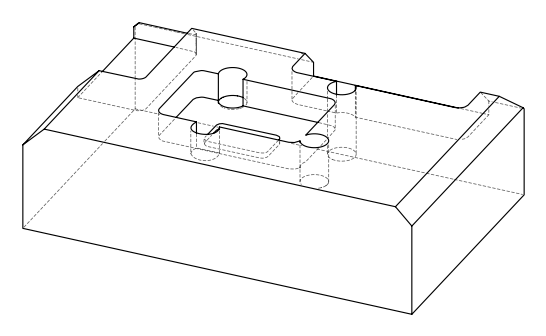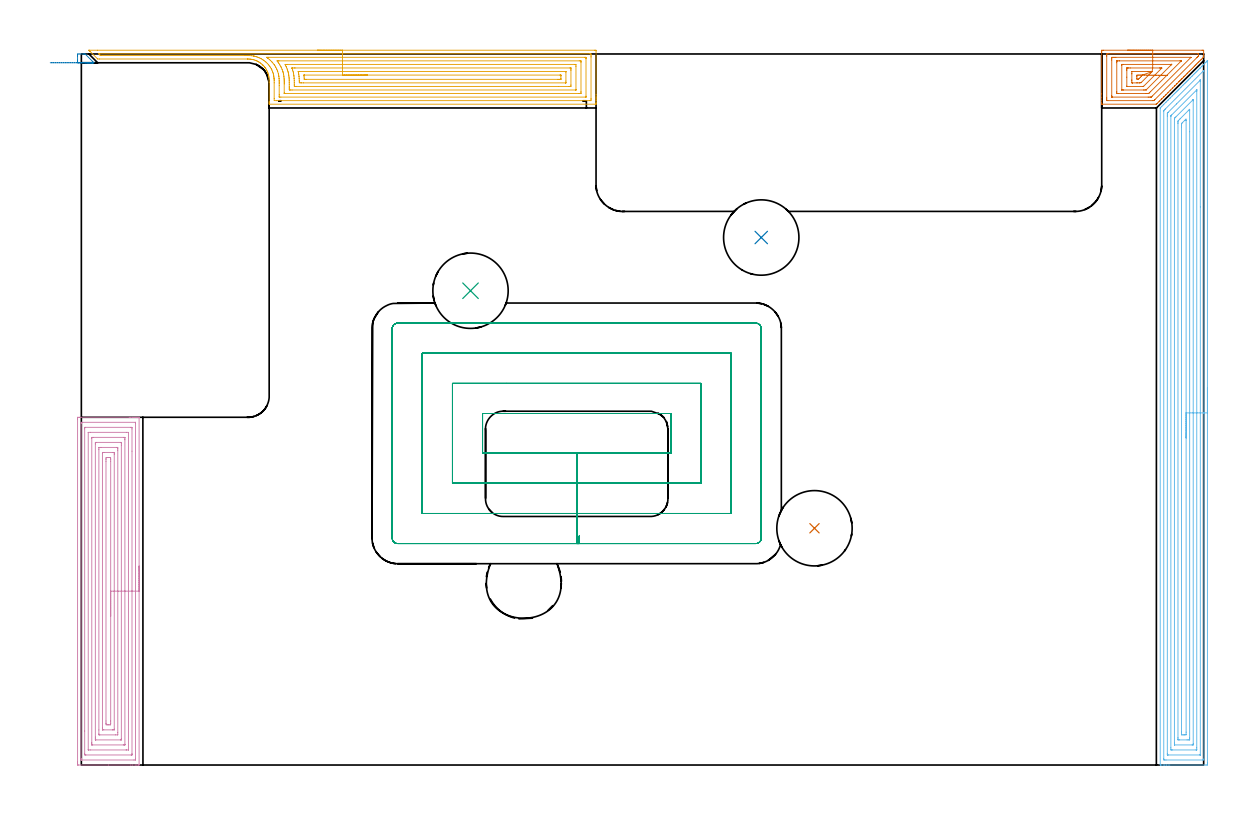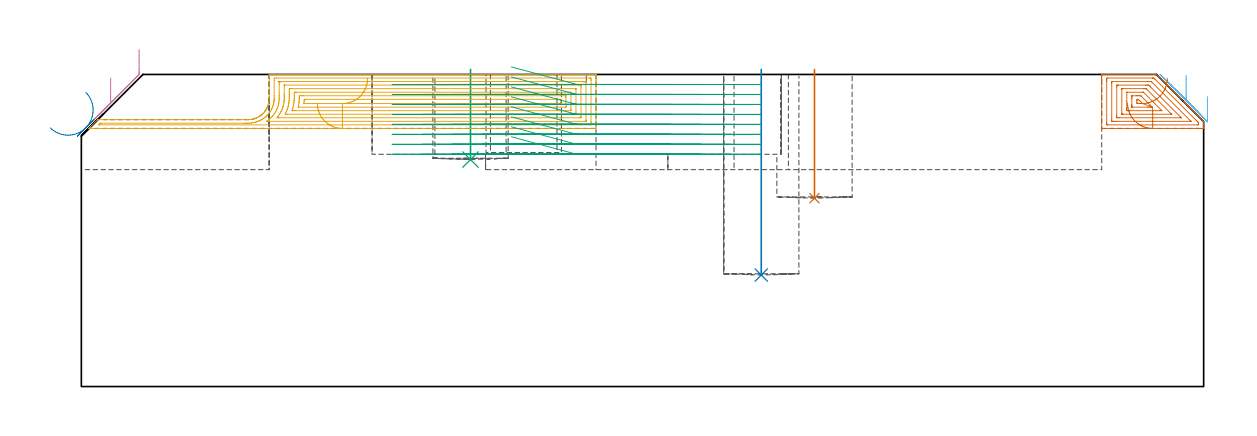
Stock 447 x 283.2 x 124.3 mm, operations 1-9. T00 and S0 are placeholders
(PLAN: 14 operations, 6 tool changes, 147.3 min)
(1 INDEXABLE_INSERT_DRILL_BLIND_HOLE_FROM_SOLID | STEP1POCKET | NXT0302_031 | 0.21 min | 34567 mm3)
(2 INDEXABLE_INSERT_DRILL_BLIND_HOLE_FROM_SOLID_1 | STEP1POCKET_1 | NXT0302_031 | 0.33 min | 56179 mm3)
(3 INDEXABLE_INSERT_DRILL_BLIND_HOLE_FROM_SOLID_2 | STEP1POCKET_2 | NXT0302_031 | 0.15 min | 23688 mm3)
(4 AREA_MILL | FG_CHAMFER_SURFACE | UGT0205_001 | 10.35 min | 44051 mm3)
(5 AREA_MILL_1 | FG_CHAMFER_SURFACE_1 | UGT0205_001 | 9.81 min | 46121 mm3)
(6 AREA_MILL_2 | FG_CHAMFER_SURFACE_2 | UGT0205_001 | 15.52 min | 49912 mm3)
(7 AREA_MILL_3 | FG_CHAMFER_SURFACE_3 | UGT0205_001 | 2.43 min | 8681 mm3)
(8 AREA_MILL_4 | FG_CHAMFER_SURFACE_4 | UGT0205_001 | 0.22 min | 632 mm3)
(9 MILL_OPEN_POCKET | POCKET_OPEN | NXT0201_012 | Follow Part, ap 4, ae 75% | 22.36 min | 528064 mm3)
(10 MILL_OPEN_POCKET_1 | POCKET_OPEN_1 | NXT0201_012 | Follow Part, ap 4, ae 75% | 49.49 min | 470447 mm3)
(11 MILL_RECTANGULAR_POCKET | POCKET_RECTANGULAR_STRAIGHT | NXT0201_011 | Follow Part, ap 3, ae 75% | 2.08 min | 18309 mm3)
(12 MILL_SLOT | SLOT_PARTIAL_RECTANGULAR | NXT0201_012 | Follow Part, ap 4, ae 75% | 33.11 min | 387319 mm3)
(13 MILL_BLIND_HOLE_FROM_SOLID_MATERIAL | STEP1POCKET_3 | UGT0201_094 | Spiral | 1.11 min | 17353 mm3)
(14 BORE_BLIND_HOLE | STEP1POCKET_3 | NXT0332_004 | 0.13 min | 24 mm3)
(TOOL NXT0302_031 | Index. Insert Drill 30mm [880-D3000L32-05] | D30 PA176 FL150 Z2)
(TOOL UGT0205_001 | Chamfer Mill 20 x 3 x 45 deg. | D20 FL50 Z2)
(TOOL NXT0201_012 | ENDMILL 16mm [2P460-1600-NA 1630] | D16 FL38 Z6)
(TOOL NXT0201_011 | ENDMILL 12mm [2P460-1200-NA 1630] | D12 FL38 Z6)
(TOOL UGT0201_094 | End mill 20 mm | D20 FL38 Z4)
(TOOL NXT0332_004 | Bore 30mm [825-36TC06-A25] | D30)
(OP 1 INDEXABLE_INSERT_DRILL_BLIND_HOLE_FROM_SOLID)
G17 G21 G94 G90
T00 M6
G54
G17 G0 G90 X292. Y94.3 S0 M3
G43 Z134.3 H1
G94 G81 G98 Z75. F250. R126.3
G80
M5
M2
(OP 2 INDEXABLE_INSERT_DRILL_BLIND_HOLE_FROM_SOLID_1)
G17 G21 G94 G90
T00 M6
G54
G17 G0 G90 X270.8 Y210.1 S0 M3
G43 Z134.3 H1
G94 G81 G98 Z44.4 F250. R126.3
G80
M5
M2
(OP 3 INDEXABLE_INSERT_DRILL_BLIND_HOLE_FROM_SOLID_2)
G17 G21 G94 G90
T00 M6
G54
G17 G0 G90 X155. Y188.9 S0 M3
G43 Z134.3 H1
G94 G81 G98 Z90.4 F250. R126.3
G80
M5
M2
(OP 4 AREA_MILL)
G17 G21 G94 G90
T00 M6
G54
G17 G0 G90 X23. Y79.25 S1061 M3
G43 Z134.3 H0
G94 G1 Y79.212 Z133.428 F250.
Y79.098 Z132.563
Y78.909 Z131.712
Y78.647 Z130.88
Y78.313 Z130.074
Y77.91 Z129.3
Y77.441 Z128.564
Y76.91 Z127.872
Y76.321 Z127.229
Y75.678 Z126.639
Y74.986 Z126.108
Y74.25 Z125.64
Y73.476 Z125.237
Y72.67 Z124.903
Y71.838 Z124.641
Y70.986 Z124.452
Y70.122 Z124.338
Y69.25 Z124.3
Y0.148
X22.997 Y0.01 Z124.288
X22.943 Y0.006 Z124.234
X22.583 Y0. Z123.882
X22.073 Z123.372
X21.478 Z122.774
X20.287 Z121.584
X19.69 Z120.984
X10.75 Z112.047
X-1.103 Z100.194
X-1.465 Y0.003 Z99.832
X-1.491 Y0.007 Z99.806
X-1.497 Y0.594 Z99.803
X-1.5 Y1.22 Z99.8
Y137.64
X-1.498 Y137.906 Z99.802
X-1.491 Y138.493 Z99.806
X-1.465 Y138.497 Z99.832
X-0.872 Y138.499 Z100.425
X-0.277 Y138.5 Z101.02
X19.095 Z120.39
X19.69 Z120.984
X20.287 Z121.584
X20.584 Z121.881
X21.181 Z122.478
X21.478 Z122.774
X22.073 Z123.372
X22.583 Z123.882
X22.943 Y138.493 Z124.234
X22.997 Y138.49 Z124.288
X23. Y138.352 Z124.3
Y69.25
X21.586 Z122.886
X21.585 Y2.377 Z122.885
X21.584 Y2.272 Z122.884
X21.579 Y2.164 Z122.879
X21.567 Y2.01 Z122.867
X21.478 Y2.007 Z122.778
X20.962 Y2.001 Z122.262
X0.022 Z101.322
X-0.032 Y2.002 Z101.268
X-0.065 Y2.006 Z101.235
X-0.077 Y2.009 Z101.223
X-0.08 Y2.057 Z101.22
X-0.085 Y2.27 Z101.215
X-0.086 Y2.377 Z101.214
Y2.484
X-0.085 Y136.123 Z101.215
X-0.084 Y136.228 Z101.216
X-0.079 Y136.336 Z101.221
X-0.067 Y136.49 Z101.233
X0.022 Y136.493 Z101.322
X0.538 Y136.499 Z101.838
X21.478 Z122.778
X21.532 Y136.498 Z122.832
X21.565 Y136.494 Z122.865
X21.577 Y136.491 Z122.877
X21.58 Y136.443 Z122.88
X21.585 Y136.23 Z122.885
X21.586 Y136.123 Z122.886
Y136.016
Y69.25
X20.172 Z121.472
X20.171 Y4.573 Z121.471
X20.169 Y4.161 Z121.469
X20.167 Y4.042 Z121.467
X20.165 Y4.019 Z121.465
X20.119 Y4.01 Z121.419
X20.012 Y4.005 Z121.312
X19.851 Y4. Z121.151
X1.81 Y4.001 Z103.11
X1.649 Y4.003 Z102.949
X1.335 Y4.011 Z102.635
X1.333 Y4.161 Z102.633
X1.329 Y4.64 Z102.629
X1.328 Y13.527 Z102.628
X1.329 Y133.927 Z102.629
X1.331 Y134.339 Z102.631
X1.333 Y134.458 Z102.633
X1.335 Y134.481 Z102.635
X1.381 Y134.49 Z102.681
X1.488 Y134.495 Z102.788
X1.649 Y134.5 Z102.949
X19.69 Y134.499 Z120.99
X19.851 Y134.497 Z121.151
X20.165 Y134.489 Z121.465
X20.167 Y134.339 Z121.467
X20.171 Y133.86 Z121.471
X20.172 Y125.003 Z121.472
Y69.25
X18.757 Z120.057
Y6.089
X18.754 Y6.037 Z120.054
X18.751 Y6.017 Z120.051
X18.733 Y6.007 Z120.033
X17.902 Y6. Z119.202
X17.846 Z119.146
X3.541 Z104.841
X2.759 Y6.01 Z104.059
X2.749 Y6.017 Z104.049
X2.746 Y6.036 Z104.046
X2.743 Y6.086 Z104.043
Y132.411
X2.746 Y132.463 Z104.046
X2.749 Y132.483 Z104.049
X2.767 Y132.493 Z104.067
X3.598 Y132.5 Z104.898
X3.654 Z104.954
X17.959 Z119.259
X18.74 Y132.49 Z120.04
X18.751 Y132.483 Z120.051
X18.754 Y132.464 Z120.054
X18.757 Y132.414 Z120.057
Y69.25
X17.343 Z118.643
Y8.285
X17.342 Y8.173 Z118.642
X17.34 Y8.085 Z118.64
X17.336 Y8.027 Z118.636
X17.332 Y8.009 Z118.632
X17.318 Y8.008 Z118.618
X17.008 Y8.003 Z118.308
X16.734 Y8. Z118.034
X4.492 Y8.001 Z105.792
X4.215 Y8.004 Z105.515
X4.176 Y8.01 Z105.476
X4.164 Y8.021 Z105.464
X4.162 Y8.056 Z105.462
X4.158 Y8.619 Z105.458
X4.157 Y8.953 Z105.457
Y130.215
X4.158 Y130.326 Z105.458
X4.16 Y130.415 Z105.46
X4.164 Y130.473 Z105.464
X4.168 Y130.491 Z105.468
X4.182 Y130.492 Z105.482
X4.492 Y130.497 Z105.792
X4.766 Y130.5 Z106.066
X17.008 Y130.499 Z118.308
X17.285 Y130.496 Z118.585
X17.324 Y130.49 Z118.624
X17.336 Y130.479 Z118.636
X17.338 Y130.444 Z118.638
X17.342 Y129.881 Z118.642
X17.343 Y129.547 Z118.643
Y69.25
X15.929 Z117.229
X15.928 Y10.587 Z117.228
X15.927 Y10.402 Z117.227
X15.923 Y10.049 Z117.223
X15.922 Y10.014 Z117.222
X15.865 Y10.009 Z117.165
X15.758 Y10.004 Z117.058
X15.623 Y10.001 Z116.923
X5.788 Z107.088
X5.627 Y10.007 Z106.927
X5.597 Y10.01 Z106.897
X5.578 Y10.018 Z106.878
X5.576 Y10.053 Z106.876
X5.573 Y10.216 Z106.873
X5.572 Y10.402 Z106.872
X5.571 Y11.109 Z106.871
X5.572 Y127.913 Z106.872
X5.573 Y128.098 Z106.873
X5.577 Y128.451 Z106.877
X5.578 Y128.486 Z106.878
X5.635 Y128.491 Z106.935
X5.742 Y128.496 Z107.042
X5.877 Y128.499 Z107.177
X15.712 Z117.012
X15.873 Y128.493 Z117.173
X15.903 Y128.49 Z117.203
X15.922 Y128.482 Z117.222
X15.924 Y128.447 Z117.224
X15.927 Y128.284 Z117.227
X15.928 Y128.098 Z117.228
X15.929 Y127.391 Z117.229
Y69.25
X14.515 Z115.815
X14.514 Y12.889 Z115.814
X14.508 Y12.185 Z115.808
X14.505 Y12.007 Z115.805
X14.326 Y12.004 Z115.626
X13.618 Y12. Z114.918
X7.359 Y12.001 Z108.659
X7.174 Y12.004 Z108.474
X6.995 Y12.01 Z108.295
X6.989 Y12.185 Z108.289
X6.986 Y12.372 Z108.286
X6.985 Y13.969 Z108.285
X6.986 Y125.611 Z108.286
X6.992 Y126.315 Z108.292
X6.995 Y126.493 Z108.295
X7.174 Y126.496 Z108.474
X7.882 Y126.5 Z109.182
X14.141 Y126.499 Z115.441
X14.326 Y126.496 Z115.626
X14.505 Y126.49 Z115.805
X14.511 Y126.315 Z115.811
X14.514 Y126.128 Z115.814
X14.515 Y125.423 Z115.815
Y69.25
X13.1 Z114.4
Y14.3
X13.098 Y14.112 Z114.398
X13.096 Y14.045 Z114.396
X13.094 Y14.014 Z114.394
X13.076 Y14.01 Z114.376
X12.969 Y14.006 Z114.269
X12.538 Y14. Z113.838
X12.506 Z113.806
X8.93 Z110.23
X8.531 Y14.004 Z109.831
X8.431 Y14.007 Z109.731
X8.41 Y14.01 Z109.71
X8.406 Y14.021 Z109.706
X8.403 Y14.055 Z109.703
X8.401 Y14.133 Z109.701
X8.4 Y14.529 Z109.7
Y14.86
Y124.2
X8.402 Y124.388 Z109.702
X8.404 Y124.455 Z109.704
X8.406 Y124.486 Z109.706
X8.424 Y124.49 Z109.724
X8.531 Y124.494 Z109.831
X8.962 Y124.5 Z110.262
X8.993 Z110.293
X12.57 Z113.87
X12.969 Y124.496 Z114.269
X13.069 Y124.493 Z114.369
X13.09 Y124.49 Z114.39
X13.094 Y124.479 Z114.394
X13.097 Y124.445 Z114.397
X13.099 Y124.367 Z114.399
X13.1 Y123.971 Z114.4
Y123.64
Y69.25
X11.686 Z112.986
Y17.535
X11.685 Y16.643 Z112.985
X11.684 Y16.604 Z112.984
X11.644 Y16.01 Z112.944
X11.392 Y16.003 Z112.692
X10.75 Y16.001 Z112.05
X10.5 Z111.8
X9.856 Y16.01 Z111.156
X9.817 Y16.643 Z111.117
X9.815 Y16.684 Z111.115
X9.814 Y17.535 Z111.114
Y120.965
X9.815 Y121.857 Z111.115
X9.816 Y121.896 Z111.116
X9.856 Y122.49 Z111.156
X10.108 Y122.497 Z111.408
X10.75 Y122.499 Z112.05
X11. Z112.3
X11.644 Y122.49 Z112.944
X11.683 Y121.857 Z112.983
X11.685 Y121.816 Z112.985
X11.686 Y120.965 Z112.986
Y69.25
Y68.378 Z113.024
Y67.513 Z113.138
Y66.662 Z113.327
Y65.83 Z113.589
Y65.024 Z113.923
Y64.25 Z114.326
Y63.514 Z114.795
Y62.822 Z115.326
Y62.179 Z115.915
Y61.59 Z116.558
Y61.058 Z117.25
Y60.59 Z117.986
Y60.187 Z118.76
Y59.853 Z119.566
Y59.591 Z120.398
Y59.402 Z121.25
Y59.288 Z122.115
Y59.25 Z122.986
G0 Z134.3
M5
M2
(OP 5 AREA_MILL_1)
G17 G21 G94 G90
T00 M6
G54
G17 G0 G90 X94. Y284.7 S1061 M3
G43 Z134.3 H0
Z112.8
G94 G1 X94.038 Z111.928 F250.
X94.152 Z111.064
X94.341 Z110.212
X94.603 Z109.38
X94.937 Z108.574
X95.34 Z107.8
X95.808 Z107.064
X96.34 Z106.372
X96.929 Z105.729
X97.572 Z105.14
X98.264 Z104.608
X99. Z104.14
X99.774 Z103.737
X100.58 Z103.403
X101.412 Z103.141
X102.263 Z102.952
X103.128 Z102.838
X104. Z102.8
X204.395
X204.748 Y284.697 Z102.802
X204.99 Y284.692 Z102.806
X205. Y284.446 Z103.051
Y267.005 Z120.49
Y266.404 Z121.09
Y265.831 Z121.666
Y265.516 Z121.98
Y264.944 Z122.553
Y264.628 Z122.867
Y263.997 Z123.502
Y263.584 Z123.915
X204.994 Y263.233 Z124.258
X204.99 Y263.203 Z124.288
X204.841 Y263.2 Z124.3
X74.997
X74.81 Y263.203 Z124.289
X74.801 Y263.437 Z124.057
X74.8 Y263.677 Z123.823
Y263.792 Z123.708
Y264.184 Z123.31
X74.799 Y272.007 Z115.491
X74.788 Y272.891 Z114.607
X74.731 Y273.775 Z113.723
X74.671 Y274.218 Z113.28
X74.637 Y274.394 Z113.104
X74.584 Y274.659 Z112.839
X74.551 Y274.79 Z112.708
X74.471 Y275.103 Z112.395
X74.33 Y275.542 Z111.954
X74.262 Y275.726 Z111.769
X74.197 Y275.902 Z111.597
X74.131 Y276.079 Z111.42
X74.054 Y276.254 Z111.245
X73.972 Y276.427 Z111.072
X73.737 Y276.874 Z110.626
X73.478 Y277.31 Z110.187
X73.351 Y277.501 Z109.994
X73.266 Y277.631 Z109.868
X73.239 Y277.671 Z109.828
X73.041 Y277.936 Z109.563
X72.917 Y278.089 Z109.41
X72.83 Y278.195 Z109.304
X72.348 Y278.727 Z108.771
X72.238 Y278.833 Z108.665
X72.163 Y278.905 Z108.593
X71.973 Y279.078 Z108.42
X71.456 Y279.501 Z107.996
X71.124 Y279.738 Z107.759
X70.981 Y279.831 Z107.664
X70.784 Y279.961 Z107.535
X70.565 Y280.089 Z107.408
X70.225 Y280.267 Z107.232
X70.122 Y280.321 Z107.178
X69.971 Y280.391 Z107.108
X69.673 Y280.527 Z106.969
X69.24 Y280.696 Z106.803
X68.781 Y280.853 Z106.646
X68.337 Y280.966 Z106.533
X67.89 Y281.059 Z106.439
X67.858 Y281.064 Z106.434
X67.445 Y281.127 Z106.372
X67.355 Y281.136 Z106.363
X66.998 Y281.169 Z106.326
X66.552 Y281.192 Z106.305
X66.226 Y281.197 Z106.3
X66.107 Y281.199
X7.174 Y281.2
X6.505 Y281.202 Z106.287
X6.373 Y281.326 Z106.172
X3.539 Y284.16 Z103.337
X3.351 Y284.349 Z103.151
X3.307 Y284.393 Z103.107
X3.096 Y284.604 Z102.895
X3.01 Y284.69 Z102.808
X3.009 Y284.697 Z102.801
X3.01 Y284.699 Z102.799
X3.243 Y284.7 Z102.8
X6.391
X104.
Y283.286 Z104.214
X202.61 Y283.285 Z104.215
X202.99 Y283.272 Z104.228
X202.997 Y282.887 Z104.613
X202.999 Y282.384 Z105.116
X203. Y281.997 Z105.503
X202.999 Y265.516 Z121.984
X202.998 Y265.131 Z122.369
X202.99 Y264.628 Z122.872
X202.624 Y264.615 Z122.885
X202.61
X77.674
X76.81 Y264.628 Z122.872
X76.8 Y265.498 Z122.002
X76.799 Y271.713 Z115.787
X76.792 Y272.608 Z114.892
X76.782 Y273.019 Z114.481
X76.75 Y273.506 Z113.994
X76.748 Y273.54 Z113.96
X76.702 Y273.984 Z113.516
X76.646 Y274.394 Z113.106
X76.62 Y274.555 Z112.945
X76.448 Y275.282 Z112.218
X76.308 Y275.753 Z111.747
X76.155 Y276.169 Z111.331
X75.889 Y276.827 Z110.673
X75.813 Y276.981 Z110.519
X75.773 Y277.057 Z110.443
X75.644 Y277.301 Z110.199
X75.256 Y277.945 Z109.555
X74.997 Y278.332 Z109.168
X74.608 Y278.833 Z108.667
X74.105 Y279.399 Z108.101
X73.787 Y279.721 Z107.779
X73.484 Y279.995 Z107.505
X73.212 Y280.218 Z107.282
X72.709 Y280.608 Z106.892
X72.32 Y280.875 Z106.625
X72.107 Y281.014 Z106.486
X71.638 Y281.286 Z106.214
X71.427 Y281.395 Z106.105
X71.224 Y281.496 Z106.004
X70.752 Y281.711 Z105.789
X70.535 Y281.8 Z105.7
X70.04 Y281.988 Z105.512
X69.642 Y282.122 Z105.378
X69.27 Y282.225 Z105.275
X68.788 Y282.347 Z105.153
X68.766 Y282.351 Z105.149
X68.75 Y282.355 Z105.145
X68.607 Y282.384 Z105.116
X67.858 Y282.504 Z104.996
X67.72 Y282.521 Z104.979
X66.965 Y282.584 Z104.916
X66.754 Y282.594 Z104.906
X66.073 Y282.609 Z104.891
X65.844 Y282.612 Z104.888
X65.18 Y282.613 Z104.887
X64.95 Y282.614 Z104.886
X7.835 Y282.615 Z104.885
X7.67 Y282.616 Z104.884
X7.588 Y282.619 Z104.881
X7.551 Y282.621 Z104.879
X7.482 Y282.68 Z104.82
X7.174 Y282.981 Z104.519
X6.89 Y283.272 Z104.228
X7.161 Y283.285 Z104.215
X7.174
X104. Y283.286 Z104.214
Y281.872 Z105.628
X200.449 Y281.871 Z105.629
X200.826 Y281.869 Z105.631
X200.951 Y281.867 Z105.633
X200.987 Y281.865 Z105.635
X200.992 Y281.785 Z105.715
X200.997 Y281.67 Z105.83
X200.999 Y281.496 Z106.004
X201. Y281.323 Z106.177
X200.999 Y266.404 Z121.096
X200.998 Y266.233 Z121.267
X200.99 Y266.058 Z121.442
X200.982 Y266.034 Z121.466
X200.966 Y266.033 Z121.467
X200.92 Y266.03 Z121.47
X200.826 Y266.029 Z121.471
X79.459
X78.942 Y266.031 Z121.469
X78.836 Y266.033 Z121.467
X78.82 Y266.035 Z121.465
X78.81 Y266.068 Z121.432
X78.803 Y266.169 Z121.331
X78.801 Y266.404 Z121.096
X78.8 Y267.059 Z120.441
Y270.611 Z116.889
X78.799 Y271.499 Z116.001
X78.798 Y271.73 Z115.77
X78.792 Y272.394 Z115.106
X78.786 Y272.618 Z114.882
X78.761 Y273.313 Z114.187
X78.746 Y273.506 Z113.994
X78.676 Y274.285 Z113.215
X78.659 Y274.394 Z113.106
X78.567 Y274.918 Z112.582
X78.482 Y275.282 Z112.218
X78.456 Y275.392 Z112.108
X78.217 Y276.169 Z111.331
X78.074 Y276.568 Z110.932
X77.87 Y277.057 Z110.443
X77.674 Y277.49 Z110.01
X77.422 Y277.945 Z109.555
X77.085 Y278.531 Z108.969
X76.881 Y278.833 Z108.667
X76.782 Y278.975 Z108.525
X76.181 Y279.721 Z107.779
X75.889 Y280.048 Z107.452
X75.344 Y280.608 Z106.892
X74.997 Y280.92 Z106.58
X74.274 Y281.496 Z106.004
X74.105 Y281.626 Z105.874
X73.777 Y281.865 Z105.635
X73.821 Y281.867 Z105.633
X73.935 Y281.87 Z105.63
X74.105 Y281.871 Z105.629
X74.62 Y281.872 Z105.628
X104.
Y280.457 Z107.043
X198.301
X198.922 Y280.451 Z107.049
X198.99 Y280.45 Z107.05
X198.993 Y280.357 Z107.143
X198.997 Y280.159 Z107.341
X199. Y279.761 Z107.739
Y268.179 Z119.321
X198.995 Y267.756 Z119.744
X198.99 Y267.544 Z119.956
X198.985 Y267.449 Z120.051
X198.884 Y267.447 Z120.053
X198.148 Y267.443 Z120.057
X197.996
X81.091
X80.873 Y267.447 Z120.053
X80.822 Y267.45 Z120.05
X80.809 Y267.455 Z120.045
X80.806 Y267.472 Z120.028
X80.803 Y267.515 Z119.985
X80.8 Y267.733 Z119.767
X80.799 Y271.285 Z116.215
X80.797 Y271.73 Z115.77
X80.794 Y272.178 Z115.322
X80.784 Y272.618 Z114.882
X80.77 Y273.09 Z114.41
X80.744 Y273.506 Z113.994
X80.702 Y274.045 Z113.455
X80.664 Y274.394 Z113.106
X80.548 Y275.086 Z112.414
X80.502 Y275.282 Z112.218
X80.351 Y275.896 Z111.604
X80.27 Y276.169 Z111.331
X80.235 Y276.286 Z111.214
X79.955 Y277.057 Z110.443
X79.668 Y277.737 Z109.763
X79.566 Y277.945 Z109.555
X79.459 Y278.155 Z109.345
X79.065 Y278.833 Z108.667
X78.876 Y279.147 Z108.353
X78.567 Y279.617 Z107.883
X78.487 Y279.721 Z107.779
X78.195 Y280.09 Z107.41
X77.935 Y280.451 Z107.049
X78.011 Y280.453 Z107.047
X78.196 Y280.455 Z107.045
X78.567 Y280.457 Z107.043
X78.718
X104.
Y279.043 Z108.457
X196.364 Y279.042 Z108.458
X196.575 Y279.041 Z108.459
X196.988 Y279.036 Z108.464
X196.991 Y278.833 Z108.667
X196.999 Y278.201 Z109.299
Y269.067 Z118.433
X196.997 Y268.909 Z118.591
X196.994 Y268.87 Z118.63
X196.991 Y268.866 Z118.634
X196.977 Y268.863 Z118.637
X196.927 Y268.859 Z118.641
X196.786 Y268.858 Z118.642
X83.921 Y268.857 Z118.643
X83.238 Y268.858 Z118.642
X83.029 Y268.86 Z118.64
X82.827 Y268.864 Z118.636
X82.81 Y269.067 Z118.433
X82.803 Y269.292 Z118.208
X82.8 Y269.955 Z117.545
Y270.183 Z117.317
X82.799 Y271.071 Z116.429
X82.798 Y271.73 Z115.77
X82.797 Y271.961 Z115.539
X82.786 Y272.618 Z114.882
X82.78 Y272.865 Z114.635
X82.746 Y273.506 Z113.994
X82.728 Y273.806 Z113.694
X82.669 Y274.394 Z113.106
X82.611 Y274.81 Z112.69
X82.524 Y275.282 Z112.218
X82.371 Y275.935 Z111.565
X82.305 Y276.169 Z111.331
X82.136 Y276.741 Z110.759
X82.025 Y277.057 Z110.443
X81.964 Y277.229 Z110.271
X81.662 Y277.945 Z109.555
X81.532 Y278.239 Z109.261
X81.244 Y278.812 Z108.688
X81.218 Y278.858 Z108.642
X81.151 Y279.036 Z108.464
X81.244 Y279.037 Z108.463
X81.926 Y279.042 Z108.458
X104. Y279.043 Z108.457
Y277.629 Z109.871
X194.579 Y277.628 Z109.872
X194.898 Y277.627 Z109.873
X194.958 Y277.625 Z109.875
X194.983 Y277.622 Z109.878
X194.99 Y277.612 Z109.888
X194.997 Y277.53 Z109.97
X194.999 Y277.057 Z110.443
X195. Y276.638 Z110.862
X194.999 Y270.843 Z116.657
X194.996 Y270.428 Z117.072
X194.99 Y270.29 Z117.21
X194.865 Y270.278 Z117.222
X194.579 Y270.275 Z117.225
X194.26 Y270.272 Z117.228
X190.088 Y270.271 Z117.229
X85.706 Y270.272 Z117.228
X85.386 Y270.273 Z117.227
X84.813 Y270.278 Z117.222
X84.8 Y270.856 Z116.644
X84.799 Y271.744 Z115.756
X84.782 Y272.618 Z114.882
X84.758 Y273.451 Z114.049
X84.756 Y273.506 Z113.994
X84.752 Y273.567 Z113.933
X84.678 Y274.394 Z113.106
X84.663 Y274.544 Z112.956
X84.539 Y275.282 Z112.218
X84.475 Y275.618 Z111.882
X84.337 Y276.169 Z111.331
X84.156 Y276.823 Z110.677
X84.08 Y277.057 Z110.443
X83.921 Y277.531 Z109.969
X83.903 Y277.588 Z109.912
X83.901 Y277.601 Z109.899
X83.902 Y277.622 Z109.878
X83.921 Y277.623 Z109.877
X84.241 Y277.627 Z109.873
X84.813 Y277.629 Z109.871
X85.131
X104.
Y276.215 Z111.285
X192.794 Y276.214 Z111.286
X192.839
X192.93 Y276.211 Z111.289
X192.984 Y276.208 Z111.292
X192.99 Y276.197 Z111.303
X192.993 Y276.169 Z111.331
X192.999 Y275.966 Z111.534
X193. Y272.414 Z115.086
X192.997 Y271.73 Z115.77
X192.994 Y271.706 Z115.794
X192.991 Y271.697 Z115.803
X192.974 Y271.692 Z115.808
X192.885 Y271.687 Z115.813
X192.839 Y271.686 Z115.814
X88.428 Y271.685 Z115.815
X87.534 Y271.687 Z115.813
X87.491 Y271.689 Z115.811
X86.81 Y271.73 Z115.77
X86.793 Y272.424 Z115.076
X86.787 Y272.618 Z114.882
X86.762 Y273.343 Z114.157
X86.751 Y273.506 Z113.994
X86.693 Y274.3 Z113.2
X86.682 Y274.394 Z113.106
X86.598 Y275.055 Z112.445
X86.562 Y275.282 Z112.218
X86.554 Y275.326 Z112.174
X86.458 Y275.79 Z111.71
X86.38 Y276.169 Z111.331
X86.376 Y276.198 Z111.302
Y276.206 Z111.294
X86.417 Y276.209 Z111.291
X86.507 Y276.213 Z111.287
X86.553 Y276.215 Z111.285
X86.598
X104.
Y274.8 Z112.7
X190.601
X190.861 Y274.798 Z112.702
X190.975 Y274.795 Z112.705
X190.99 Y274.794 Z112.706
X190.993 Y274.774 Z112.726
X190.997 Y274.721 Z112.779
X190.999 Y274.615 Z112.885
X191. Y274.403 Z113.097
Y273.515 Z113.985
X190.998 Y273.286 Z114.214
X190.994 Y273.177 Z114.323
X190.99 Y273.123 Z114.377
X190.982 Y273.106 Z114.394
X190.934 Y273.105 Z114.395
X190.524 Y273.101 Z114.399
X190.117 Y273.1 Z114.4
X189.633
X89.684
X89.275
X88.788 Y273.103 Z114.397
X88.784 Y273.106 Z114.394
X88.776 Y273.115 Z114.385
X88.751 Y273.506 Z113.994
X88.713 Y274.065 Z113.435
X88.653 Y274.786 Z112.714
X88.659 Y274.794 Z112.706
X88.682 Y274.796 Z112.704
X88.73 Y274.799 Z112.701
X88.867 Y274.8 Z112.7
X104.
X104.872 Z112.738
X105.736 Z112.851
X106.588 Z113.04
X107.42 Z113.303
X108.226 Z113.636
X109. Z114.039
X109.736 Z114.508
X110.428 Z115.039
X111.071 Z115.628
X111.66 Z116.272
X112.191 Z116.964
X112.66 Z117.7
X113.063 Z118.473
X113.397 Z119.279
X113.659 Z120.111
X113.848 Z120.963
X113.962 Z121.828
X114. Z122.7
G0 Z134.3
M5
M2
(OP 6 AREA_MILL_2)
G17 G21 G94 G90
T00 M6
G54
G17 G0 G90 X448.5 Y150.25 S1061 M3
G43 Z134.3 H0
Z115.5
G94 G1 Y150.212 Z114.628 F250.
Y150.098 Z113.763
Y149.909 Z112.912
Y149.647 Z112.08
Y149.313 Z111.274
Y148.91 Z110.5
Y148.441 Z109.764
Y147.91 Z109.072
Y147.321 Z108.429
Y146.678 Z107.84
Y145.986 Z107.308
Y145.25 Z106.84
Y144.476 Z106.437
Y143.67 Z106.103
Y142.838 Z105.841
Y141.986 Z105.652
Y141.122 Z105.538
Y140.25 Z105.5
Y0.963
X448.499 Y0.603 Z105.501
X448.494 Y0.077 Z105.504
X448.492 Y0.008 Z105.506
X447.97 Y0. Z106.027
X433.491 Z120.504
X432.891 Z121.103
X432.316 Z121.68
X432.004 Z121.992
X431.429 Z122.567
X431.117 Z122.878
X430.073 Z123.926
X429.729 Y0.008 Z124.262
X429.703 Y0.01 Z124.288
X429.7 Y0.157 Z124.3
Y261.604
X429.704 Y261.695 Z124.289
X429.722 Y261.719 Z124.273
X429.914 Y261.914 Z124.086
X430.346 Y262.348 Z123.651
X430.942 Y262.943 Z123.057
X431.117 Y263.118 Z122.881
X431.835 Y263.835 Z122.165
X432.004 Y264.005 Z121.993
X432.727 Y264.727 Z121.272
X432.891 Y264.892 Z121.106
X433.619 Y265.62 Z120.38
X433.778 Y265.779 Z120.219
X434.511 Y266.512 Z119.488
X434.665 Y266.666 Z119.332
X435.103 Y267.103 Z118.897
X435.404 Y267.404 Z118.595
X435.552 Y267.553 Z118.445
X435.985 Y267.985 Z118.015
X436.296 Y268.296 Z117.703
X436.439 Y268.441 Z117.558
X436.856 Y268.856 Z117.144
X436.882 Y268.882 Z117.118
X437.188 Y269.189 Z116.81
X437.326 Y269.328 Z116.67
X437.728 Y269.728 Z116.272
X437.813 Y269.813 Z116.187
X438.08 Y270.081 Z115.918
X438.213 Y270.215 Z115.783
X438.6 Y270.6 Z115.4
X438.716 Y270.716 Z115.284
X438.973 Y270.973 Z115.026
X439.098 Y271.1 Z114.898
X439.471 Y271.471 Z114.529
X439.618 Y271.619 Z114.381
X439.865 Y271.866 Z114.133
X439.987 Y271.989 Z114.009
X440.343 Y272.343 Z113.657
X440.521 Y272.522 Z113.478
X440.757 Y272.758 Z113.241
X440.874 Y272.876 Z113.122
X441.214 Y273.214 Z112.785
X441.424 Y273.424 Z112.575
X441.649 Y273.65 Z112.349
X441.761 Y273.763 Z112.235
X442.327 Y274.327 Z111.672
X442.542 Y274.543 Z111.456
X442.648 Y274.65 Z111.348
X443.092 Y275.092 Z110.908
X443.535 Y275.537 Z110.461
X443.979 Y275.979 Z110.021
X444.422 Y276.424 Z109.574
X444.866 Y276.866 Z109.133
X445.309 Y277.311 Z108.687
X445.517 Y277.517 Z108.483
X445.572 Y277.572 Z108.427
X446.196 Y278.198 Z107.8
X446.409 Y278.409 Z107.59
X446.444 Y278.444 Z107.556
X447.083 Y279.085 Z106.913
X447.315 Y279.315 Z106.685
X447.97 Y279.972 Z106.026
X448.187 Y280.187 Z105.813
X448.414 Y280.415 Z105.585
X448.492 Y280.491 Z105.506
X448.497 Y280.492 Z105.501
X448.499 Y280.491 Z105.499
X448.5 Y140.25 Z105.5
X447.086 Z106.914
Y2.388
X447.083 Y2.01 Z106.917
X446.581 Y2.001 Z107.419
X432.004 Y2. Z121.996
X431.501 Y2.001 Z122.499
X431.117 Y2.01 Z122.883
X431.114 Y2.388 Z122.886
Y2.391
Y260.266
X431.117 Y260.655 Z122.883
X431.363 Y260.91 Z122.637
X431.608 Y261.158 Z122.392
X431.806 Y261.357 Z122.194
X446.777 Y276.327 Z107.223
X446.932 Y276.479 Z107.068
X447.083 Y276.621 Z106.917
X447.086 Y276.327 Z106.914
Y140.25
X445.672 Z108.328
X445.671 Y4.082 Z108.329
X445.67 Y4.036 Z108.33
X445.668 Y4.015 Z108.332
X445.666 Y4.011 Z108.334
X445.652 Y4.008 Z108.348
X445.48 Y4.001 Z108.52
X432.891 Z121.109
X432.719 Y4.005 Z121.281
X432.605 Y4.01 Z121.395
X432.535 Y4.016 Z121.465
X432.533 Y4.052 Z121.467
X432.531 Y4.173 Z121.469
X432.529 Y4.537 Z121.471
Y258.481
Y258.845
X432.533 Y259.373 Z121.467
X432.536 Y259.555 Z121.464
X432.545 Y259.634 Z121.455
X432.587 Y259.679 Z121.413
X432.891 Y259.99 Z121.109
X436.201 Y263.302 Z117.799
X445.659 Y272.758 Z108.341
X445.662 Z108.338
X445.665 Z108.335
X445.669 Y272.53 Z108.331
X445.671 Y272.394 Z108.329
X445.672 Y222.282 Z108.328
Y140.25
X444.257 Z109.743
Y6.85
X444.253 Y6.128 Z109.747
X444.25 Y6.023 Z109.75
X444.244 Y6.009 Z109.756
X444.221 Y6.006 Z109.779
X444.169 Y6.003 Z109.831
X443.958 Y6.001 Z110.042
X434.622 Y6. Z119.378
X434.228 Y6.006 Z119.772
X434.031 Y6.01 Z119.969
X433.949 Y6.019 Z120.051
X433.943 Y6.85 Z120.057
Y258.315
X433.945 Y258.481 Z120.055
X433.948 Y258.571 Z120.052
X433.95 Y258.589 Z120.05
X433.965 Y258.609 Z120.035
X433.999 Y258.647 Z120.001
X434.109 Y258.76 Z119.891
X434.248 Y258.9 Z119.752
X444.168 Y268.819 Z109.832
X444.229 Y268.877 Z109.771
X444.25 Y268.894 Z109.75
X444.251 Y268.893 Z109.749
X444.253 Y268.883 Z109.747
X444.256 Y268.822 Z109.744
X444.257 Y268.462 Z109.743
Y268.296
Y140.25
X442.843 Z111.157
Y8.438
X442.842 Y8.242 Z111.158
X442.839 Y8.111 Z111.161
X442.836 Y8.015 Z111.164
X442.805 Y8.01 Z111.195
X442.648 Y8.005 Z111.352
X442.391 Y8.001 Z111.609
X435.462 Y8. Z118.538
X435.406 Y8.002 Z118.594
X435.376 Y8.006 Z118.624
X435.366 Y8.009 Z118.634
X435.364 Y8.047 Z118.636
X435.358 Y8.438 Z118.642
X435.357 Y8.634 Z118.643
Y8.83
Y257.241
X435.358 Y257.415 Z118.642
X435.361 Y257.501 Z118.639
X435.364 Y257.541 Z118.636
X435.396 Y257.589 Z118.604
X435.471 Y257.67 Z118.529
X435.552 Y257.753 Z118.448
X435.914 Y258.116 Z118.086
X442.648 Y264.849 Z111.352
X442.71 Y264.908 Z111.29
X442.825 Y265.015 Z111.175
X442.836 Y264.922 Z111.164
X442.84 Y264.727 Z111.16
X442.842 Y264.532 Z111.158
X442.843 Y140.25 Z111.157
X441.429 Z112.571
Y10.753
X441.427 Y10.419 Z112.573
X441.424 Y10.14 Z112.576
X441.422 Y10.01 Z112.578
X441.286 Y10.004 Z112.714
X440.874 Y10.001 Z113.126
X440.403 Y10. Z113.597
X437.326 Y10.001 Z116.674
X436.851 Y10.004 Z117.149
X436.788 Y10.01 Z117.212
X436.778 Y10.078 Z117.222
X436.775 Y10.419 Z117.225
X436.772 Y10.976 Z117.228
Y255.47
X436.773 Y255.804 Z117.227
X436.778 Y256.355 Z117.222
X436.782 Y256.522 Z117.218
X436.947 Y256.696 Z117.053
X437.58 Y257.333 Z116.42
X440.874 Y260.627 Z113.126
X441.139 Y260.891 Z112.861
X441.408 Y261.158 Z112.592
X441.413 Z112.587
X441.422 Z112.578
X441.426 Y260.871 Z112.574
X441.428 Y260.601 Z112.572
X441.429 Y252.241 Z112.571
Y140.25
X440.015 Z113.985
Y13.096
X440.012 Y12.203 Z113.988
X440.011 Y12.18 Z113.989
X439.987 Y12.01 Z114.013
X439.301 Y12.001 Z114.699
X439.1 Z114.9
X438.411 Y12.004 Z115.589
X438.213 Y12.01 Z115.787
X438.189 Y12.203 Z115.811
X438.188 Y12.229 Z115.812
X438.185 Y13.096 Z115.815
Y254.019
X438.186 Y254.912 Z115.814
X438.187 Y254.938 Z115.813
X438.213 Y255.504 Z115.787
X438.359 Y255.657 Z115.641
X438.502 Y255.804 Z115.498
X439.394 Y256.696 Z114.606
X439.694 Y256.991 Z114.306
X439.987 Y257.278 Z114.013
X440.013 Y256.696 Z113.987
X440.014 Y256.669 Z113.986
X440.015 Y140.25 Z113.985
Y139.378 Z114.023
Y138.513 Z114.137
Y137.662 Z114.326
Y136.83 Z114.588
Y136.024 Z114.922
Y135.25 Z115.325
Y134.514 Z115.794
Y133.822 Z116.325
Y133.179 Z116.914
Y132.59 Z117.557
Y132.058 Z118.25
Y131.59 Z118.985
Y131.187 Z119.759
Y130.853 Z120.565
Y130.591 Z121.397
Y130.402 Z122.249
Y130.288 Z123.114
Y130.25 Z123.985
G0 Z134.3
M5
M2
(OP 7 AREA_MILL_3)
G17 G21 G94 G90
T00 M6
G54
G17 G0 G90 X416.7 Y284.7 S1061 M3
G43 Z134.3 H0
Z112.8
G94 G1 X416.738 Z111.928 F250.
X416.852 Z111.063
X417.041 Z110.212
X417.303 Z109.38
X417.637 Z108.574
X418.04 Z107.8
X418.508 Z107.064
X419.04 Z106.372
X419.629 Z105.729
X420.272 Z105.139
X420.964 Z104.608
X421.7 Z104.14
X422.474 Z103.737
X423.28 Z103.403
X424.112 Z103.141
X424.963 Z102.952
X425.828 Z102.838
X426.7 Z102.8
X446.371
X446.547 Y284.698 Z102.802
X446.998 Y284.691 Z102.805
X447. Y284.52 Z102.977
Y283.272 Z104.223
Y282.482 Z105.016
Y282.384 Z105.114
X446.999 Y282.01 Z105.488
X446.967 Y281.967 Z105.533
X446.862 Y281.862 Z105.638
X446.498 Y281.496 Z106.
X445.993 Y280.993 Z106.507
X445.61 Y280.609 Z106.888
X445.124 Y280.123 Z107.377
X444.723 Y279.721 Z107.776
X444.254 Y279.254 Z108.246
X443.835 Y278.833 Z108.664
X443.689 Y278.688 Z108.811
X443.394 Y278.394 Z109.106
X442.947 Y277.945 Z109.552
X442.486 Y277.486 Z110.014
X442.059 Y277.057 Z110.439
X441.579 Y276.579 Z110.921
X441.171 Y276.17 Z111.327
X440.672 Y275.671 Z111.828
X440.283 Y275.282 Z112.215
X439.765 Y274.764 Z112.735
X439.395 Y274.394 Z113.103
X439.218 Y274.218 Z113.282
X439.038 Y274.038 Z113.461
X438.507 Y273.506 Z113.991
X438.324 Y273.324 Z114.176
X438.169 Y273.169 Z114.331
X438.063 Y273.062 Z114.435
X438.026 Y273.025 Z114.473
X437.619 Y272.618 Z114.879
X437.43 Y272.429 Z115.07
X437.3 Y272.3 Z115.2
X437.176 Y272.174 Z115.323
X437.132 Y272.131 Z115.367
X436.43 Y271.43 Z116.07
X436.288 Y271.287 Z116.21
X436.237 Y271.237 Z116.261
X435.561 Y270.561 Z116.939
X435.4 Y270.399 Z117.098
X435.343 Y270.342 Z117.156
X434.691 Y269.691 Z117.809
X434.513 Y269.511 Z117.986
X433.822 Y268.822 Z118.678
X433.625 Y268.623 Z118.873
X432.959 Y267.959 Z119.541
X432.737 Y267.735 Z119.761
X432.083 Y267.083 Z120.416
X431.849 Y266.848 Z120.649
X431.214 Y266.214 Z121.286
X431.171 Y266.17 Z121.329
X430.962 Y265.96 Z121.536
X430.345 Y265.345 Z122.155
X430.277 Y265.276 Z122.223
X430.074 Y265.072 Z122.424
X429.476 Y264.476 Z123.024
X429.382 Y264.382 Z123.117
X429.186 Y264.184 Z123.312
X428.606 Y263.606 Z123.893
X428.488 Y263.488 Z124.011
X428.24 Y263.243 Z124.252
X428.195 Y263.203 Z124.289
X428.041 Y263.2 Z124.3
X406.582
X406.41 Y263.203 Z124.288
X406.408 Y263.237 Z124.254
X406.4 Y263.64 Z123.86
Y263.906 Z123.594
Y264.628 Z122.867
Y265.877 Z121.62
Y267.292 Z120.204
Y283.897 Z103.601
X406.402 Y284.16 Z103.338
X406.408 Y284.692 Z102.806
X406.491 Y284.694 Z102.804
X407.029 Y284.7 Z102.8
X426.7
Y283.286 Z104.214
X444.583 Y283.285 Z104.215
X444.99 Y283.272 Z104.228
X444.997 Y282.86 Z104.64
X444.995 Y282.621 Z104.879
X444.99 Y282.503 Z104.997
X444.985 Y282.446 Z105.054
X444.927 Y282.384 Z105.116
X444.758 Y282.21 Z105.29
X444.583 Y282.032 Z105.468
X444.314 Y281.763 Z105.737
X427.594 Y265.045 Z122.455
X427.383 Y264.838 Z122.662
X427.166 Y264.628 Z122.872
X426.714 Y264.615 Z122.885
X426.7
X408.817
X408.41 Y264.628 Z122.872
X408.403 Y265.04 Z122.46
X408.401 Y265.516 Z121.984
X408.4 Y265.93 Z121.57
X408.401 Y282.384 Z105.116
X408.402 Y282.796 Z104.704
X408.41 Y283.272 Z104.228
X408.804 Y283.285 Z104.215
X408.817 Y283.286 Z104.214
X426.7
Y281.872 Z105.628
X441.683 Y281.871 Z105.629
X441.9 Y281.87 Z105.63
X441.924 Y281.868 Z105.632
X441.944 Y281.866 Z105.634
X441.938 Y281.849 Z105.651
X441.923 Y281.827 Z105.673
X441.9 Y281.8 Z105.7
X426.504 Y266.404 Z121.096
X426.152 Y266.061 Z121.439
X426.128 Y266.039 Z121.461
X426.088 Y266.035 Z121.465
X425.995 Y266.032 Z121.468
X425.806 Y266.03 Z121.47
X425.29 Y266.029 Z121.471
X424.912 Y266.028 Z121.472
X410.606 Y266.029 Z121.471
X410.48 Y266.031 Z121.469
X410.435 Y266.033 Z121.467
X410.416 Y266.034 Z121.466
X410.41 Y266.064 Z121.436
X410.405 Y266.2 Z121.3
X410.401 Y266.404 Z121.096
X410.4 Y266.608 Z120.892
Y280.812 Z106.688
X410.404 Y281.496 Z106.004
X410.409 Y281.692 Z105.808
X410.426 Y281.865 Z105.635
X410.606 Y281.867 Z105.633
X411.123 Y281.87 Z105.63
X411.5 Y281.871 Z105.629
X412.016 Y281.872 Z105.628
X426.7
Y280.457 Z107.043
X437.582
X437.997 Y280.453 Z107.047
X438.065 Y280.451 Z107.049
X438.088 Y280.448 Z107.052
X438.074 Y280.432 Z107.068
X438.004 Y280.356 Z107.144
X437.922 Y280.271 Z107.229
X437.846 Y280.195 Z107.305
X425.818 Y268.167 Z119.333
X425.371 Y267.723 Z119.777
X425.215 Y267.57 Z119.93
X425.091 Y267.452 Z120.048
X424.912 Y267.447 Z120.053
X424.757 Y267.445 Z120.055
X424.018 Y267.443 Z120.057
X423.865
X413.136
X412.503 Y267.445 Z120.055
X412.432 Y267.448 Z120.052
X412.414 Y267.449 Z120.051
X412.41 Y267.465 Z120.035
X412.406 Y267.519 Z119.981
X412.402 Y267.737 Z119.763
X412.4 Y268.173 Z119.327
Y279.715 Z107.785
X412.402 Y280.162 Z107.338
X412.407 Y280.382 Z107.118
X412.41 Y280.436 Z107.064
X412.416 Y280.451 Z107.049
X412.441 Y280.452 Z107.048
X412.548 Y280.455 Z107.045
X413.288 Y280.457 Z107.043
X413.44
X426.7
Y279.043 Z108.457
X434.065
X434.206 Y279.042 Z108.458
X434.229 Y279.041 Z108.459
X434.231 Y279.039 Z108.461
X434.227 Y279.032 Z108.468
X434.183 Y278.983 Z108.517
X434.125 Y278.923 Z108.577
X434.035 Y278.833 Z108.667
X424.269 Y269.067 Z118.433
X424.143 Y268.943 Z118.557
X424.098 Y268.902 Z118.598
X424.063 Y268.872 Z118.628
X424.018 Y268.864 Z118.636
X423.334 Y268.858 Z118.642
X423.123 Y268.857 Z118.643
X415.076
X414.864 Y268.859 Z118.641
X414.442 Y268.864 Z118.636
X414.409 Y268.868 Z118.632
X414.406 Y268.88 Z118.62
X414.402 Y268.912 Z118.588
X414.4 Y268.971 Z118.529
Y269.067 Z118.433
Y278.616 Z108.884
X414.402 Y278.833 Z108.667
X414.407 Y279. Z108.5
X414.41 Y279.036 Z108.464
X414.512 Y279.039 Z108.461
X414.653 Y279.042 Z108.458
X414.865 Y279.043 Z108.457
X415.076
X426.7
Y277.629 Z109.871
X429.382
X429.701
X430.013 Y277.627 Z109.873
X430.277 Y277.624 Z109.876
X430.342 Y277.622 Z109.878
X430.315 Y277.571 Z109.929
X430.307 Y277.558 Z109.942
X430.277 Y277.525 Z109.975
X423.123 Y270.373 Z117.127
X423.035 Y270.291 Z117.209
X423.018 Y270.278 Z117.222
X423.003 Y270.275 Z117.225
X422.964 Y270.273 Z117.227
X422.805 Y270.271 Z117.229
X416.546
X416.463 Y270.273 Z117.227
X416.422 Y270.276 Z117.224
X416.41 Y270.278 Z117.222
X416.408 Y270.288 Z117.212
X416.402 Y270.415 Z117.085
X416.4 Y273.967 Z113.533
Y276.631 Z110.869
Y277.057 Z110.443
X416.402 Y277.517 Z109.983
X416.406 Y277.584 Z109.916
X416.41 Y277.619 Z109.881
X416.434 Y277.622 Z109.878
X416.577 Y277.625 Z109.875
X416.865 Y277.628 Z109.872
X417.183 Y277.629 Z109.871
X417.759
X426.7
X426.46 Y276.17 Z111.33
X425.695 Y275.392 Z112.108
X422.229 Y271.928 Z115.572
X422.128 Y271.831 Z115.669
X422.021 Y271.731 Z115.769
X421.378 Y271.688 Z115.812
X421.335 Y271.687 Z115.813
X420.487 Y271.685 Z115.815
X420.441
X418.698
X418.653 Y271.686 Z115.814
X418.607 Y271.687 Z115.813
X418.517 Y271.692 Z115.808
X418.41 Y271.701 Z115.799
X418.408 Y271.731 Z115.769
X418.402 Y271.98 Z115.52
X418.4 Y272.618 Z114.882
Y272.869 Z114.631
Y275.282 Z112.218
X418.401 Y275.532 Z111.968
X418.408 Y276.17 Z111.33
X418.41 Y276.199 Z111.301
X418.416 Y276.208 Z111.292
X418.471 Y276.211 Z111.289
X418.562 Y276.214 Z111.286
X424.866 Y276.215 Z111.285
X425.762 Y276.213 Z111.287
X425.806 Y276.211 Z111.289
X426.46 Y276.17 Z111.33
X422.62 Y274.794 Z112.706
X422.229 Y274.376 Z113.124
X421.793 Y273.939 Z113.561
X421.335 Y273.482 Z114.018
X421.041 Y273.195 Z114.305
X420.958 Y273.117 Z114.383
X420.844 Y273.106 Z114.394
X420.441 Y273.107 Z114.393
X420.404 Y273.506 Z113.994
X420.401 Y273.546 Z113.954
Y274.394 Z113.106
X420.402 Y274.433 Z113.067
X420.441 Y274.793 Z112.707
X420.928 Y274.799 Z112.701
X421.335 Y274.8 Z112.7
X421.82
X422.229 Y274.798 Z112.702
X422.62 Y274.794 Z112.706
X423.491 Y274.784 Z112.754
X424.355 Y274.775 Z112.877
X425.204 Y274.766 Z113.075
X426.033 Y274.757 Z113.346
X426.836 Y274.748 Z113.689
X427.605 Y274.74 Z114.1
X428.336 Y274.732 Z114.576
X429.022 Y274.725 Z115.115
X429.659 Y274.718 Z115.711
X430.241 Y274.712 Z116.36
X430.765 Y274.706 Z117.058
X431.226 Y274.701 Z117.799
X431.62 Y274.697 Z118.577
X431.945 Y274.694 Z119.387
X432.199 Y274.691 Z120.221
X432.378 Y274.689 Z121.075
X432.483 Y274.688 Z121.941
X432.512 Z122.813
G0 Z134.3
M5
M2
(OP 8 AREA_MILL_4)
G17 G21 G94 G90
T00 M6
G54
G17 G0 G90 X1.75 Y279.7 S1061 M3
G43 Z134.3 H0
Z117.192
G94 G1 X2.34 Z116.549 F250.
X2.871 Z115.857
X3.339 Z115.121
X3.742 Z114.347
X4.076 Z113.541
X4.338 Z112.709
X4.527 Z111.857
X4.641 Z110.993
X4.679 Z110.121
X4.641 Z109.249
X4.527 Z108.385
X4.338 Z107.533
X4.076 Z106.701
X3.742 Z105.895
X3.339 Z105.121
X2.87 Z104.385
X2.339 Z103.693
X1.75 Z103.05
X-0.051 Z101.249
X-0.922 Z100.372
X-1.17 Z100.124
X-1.356 Y279.701 Z99.938
X-1.49 Y279.705 Z99.804
X-1.497 Y280.13 Z99.803
X-1.5 Y280.702 Z99.8
Y282.461
X-1.499 Y282.77 Z99.801
X-1.497 Y283.054 Z99.803
X-1.493 Y283.195 Z99.807
X-0.922 Y283.2 Z100.378
X0.889 Z102.189
X1.305 Y283.197 Z102.601
X1.495 Y283.195 Z102.79
X1.638 Y283.063 Z102.935
X1.75 Y282.951 Z103.048
X4.422 Y280.28 Z105.718
X4.984 Y279.716 Z106.284
X4.994 Y279.702 Z106.293
X4.912 Y279.7 Z106.212
X1.75 Z103.05
X1.107 Z102.461
X0.415 Z101.93
X-0.321 Z101.461
X-1.095 Z101.058
X-1.901 Z100.724
X-2.733 Z100.462
X-3.585 Z100.273
X-4.45 Z100.159
X-5.321 Z100.121
X-6.193 Z100.159
X-7.058 Z100.273
X-7.909 Z100.462
X-8.741 Z100.724
X-9.547 Z101.058
X-10.321 Z101.461
X-11.057 Z101.93
X-11.749 Z102.461
X-12.392 Z103.05
G0 Z134.3
M5
M2
(OP 9 MILL_OPEN_POCKET)
G17 G21 G94 G90
T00 M6
G54
G17 G0 G90 X171.269 Y124.2 S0 M3
G43 Z134.3 H1
Z127.3
G94 G1 X197.3 Z120.325 F250.
X234.8 F500.
Y140.
X159.8
Y124.2
X197.3
Y112.2
X246.8
Y152.
X169.177
X147.8
Y112.2
X197.3
Y100.2
X258.8
Y164.
X135.8
Y100.2
X197.3
Y88.2
X268.6
G3 X270.729 Y89.845 R2.2
G1 X270.8 Y90.118
Y173.8
G3 X268.6 Y176. R2.2
G1 X126.
G3 X123.8 Y173.8 R2.2
G1 Y90.4
G3 X126. Y88.2 R2.2
G1 X197.3
X198.3
Y91.2 F250.
G0 X171.269 Y124.2 Z123.325
G1 X197.3 Z116.35
X234.8 F500.
Y140.
X159.8
Y124.2
X197.3
Y112.2
X246.8
Y152.
X169.177
X147.8
Y112.2
X197.3
Y100.2
X258.8
Y164.
X135.8
Y100.2
X197.3
Y88.2
X268.6
G3 X270.729 Y89.845 R2.2
G1 X270.8 Y90.118
Y173.8
G3 X268.6 Y176. R2.2
G1 X126.
G3 X123.8 Y173.8 R2.2
G1 Y90.4
G3 X126. Y88.2 R2.2
G1 X197.3
X198.3
Y91.2 F250.
G0 X171.269 Y124.2 Z119.35
G1 X197.3 Z112.375
X234.8 F500.
Y140.
X159.8
Y124.2
X197.3
Y112.2
X246.8
Y152.
X169.177
X147.8
Y112.2
X197.3
Y100.2
X258.8
Y164.
X135.8
Y100.2
X197.3
Y88.2
X268.6
G3 X270.729 Y89.845 R2.2
G1 X270.8 Y90.118
Y173.8
G3 X268.6 Y176. R2.2
G1 X126.
G3 X123.8 Y173.8 R2.2
G1 Y90.4
G3 X126. Y88.2 R2.2
G1 X197.3
X198.3
Y91.2 F250.
G0 X171.269 Y124.2 Z115.375
G1 X197.3 Z108.4
X234.8 F500.
Y140.
X159.8
Y124.2
X197.3
Y112.2
X246.8
Y152.
X169.177
X147.8
Y112.2
X197.3
Y100.2
X258.8
Y164.
X135.8
Y100.2
X197.3
Y88.2
X268.6
G3 X270.729 Y89.845 R2.2
G1 X270.8 Y90.118
Y173.8
G3 X268.6 Y176. R2.2
G1 X126.
G3 X123.8 Y173.8 R2.2
G1 Y90.4
G3 X126. Y88.2 R2.2
G1 X197.3
X198.3
Y91.2 F250.
G0 X171.269 Y124.2 Z111.4
G1 X197.3 Z104.425
X234.8 F500.
Y140.
X159.8
Y124.2
X197.3
Y112.2
X246.8
Y152.
X147.8
Y112.2
X197.3
Y100.2
X258.8
Y164.
X135.8
Y100.2
X197.3
Y88.2
X268.6
G3 X270.729 Y89.845 R2.2
G1 X270.8 Y90.118
Y173.8
G3 X268.6 Y176. R2.2
G1 X126.
G3 X123.8 Y173.8 R2.2
G1 Y90.4
G3 X126. Y88.2 R2.2
G1 X197.3
X198.3
Y91.2 F250.
G0 X171.269 Y124.2 Z107.425
G1 X197.3 Z100.45
X234.8 F500.
Y140.
X159.8
Y124.2
X197.3
Y112.2
X246.8
Y152.
X169.177
X147.8
Y112.2
X197.3
Y100.2
X258.8
Y164.
X135.8
Y100.2
X197.3
Y88.2
X268.6
G3 X270.729 Y89.845 R2.2
G1 X270.8 Y90.118
Y173.8
G3 X268.6 Y176. R2.2
G1 X126.
G3 X123.8 Y173.8 R2.2
G1 Y90.4
G3 X126. Y88.2 R2.2
G1 X197.3
X198.3
Y91.2 F250.
G0 X171.269 Y124.2 Z103.45
G1 X197.3 Z96.475
X234.8 F500.
Y140.
X159.8
Y124.2
X197.3
Y112.2
X246.8
Y152.
X169.177
X147.8
Y112.2
X197.3
Y100.2
X258.8
Y164.
X135.8
Y100.2
X197.3
Y88.2
X268.6
G3 X270.729 Y89.845 R2.2
G1 X270.8 Y90.118
Y173.8
G3 X268.6 Y176. R2.2
G1 X126.
G3 X123.8 Y173.8 R2.2
G1 Y90.4
G3 X126. Y88.2 R2.2
G1 X197.3
X198.3
Y91.2 F250.
G0 X171.269 Y124.2 Z99.475
G1 X197.3 Z92.5
X234.8 F500.
Y140.
X159.8
Y124.2
X197.3
Y112.2
X246.8
Y152.
X169.177
X147.8
Y112.2
X197.3
Y100.2
X258.8
Y164.
X135.8
Y100.2
X197.3
Y88.2
X268.6
G3 X270.729 Y89.845 R2.2
G1 X270.8 Y90.118
Y173.8
G3 X268.6 Y176. R2.2
G1 X126.
G3 X123.8 Y173.8 R2.2
G1 Y90.4
G3 X126. Y88.2 R2.2
G1 X197.3
X198.3
Y91.2 F250.
G0 Z134.3
M5
M2
